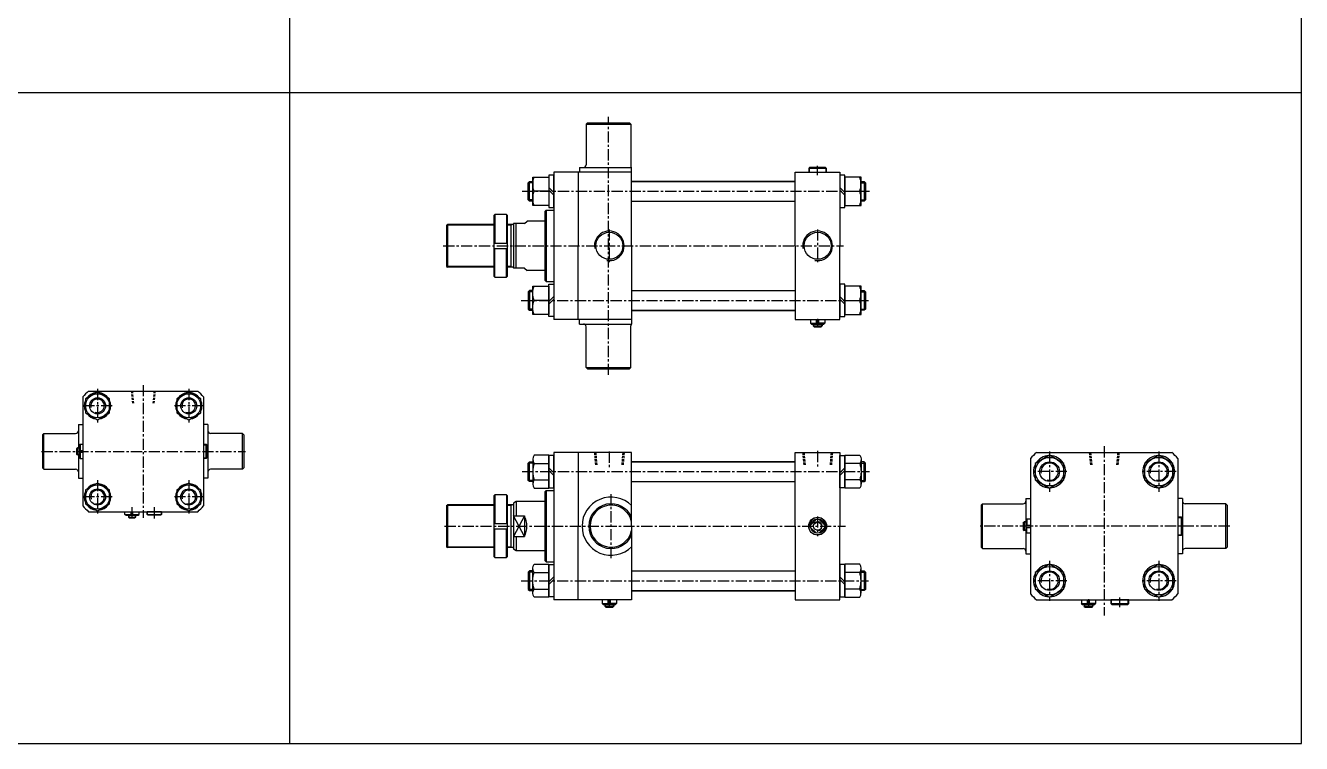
# Model space of a CAD drawing. Extents: x -819 to 29893, y -8942 to 9886.
# Drawn here: x 3413 to 4840, y 1846 to 2649 of the extents above; entities that cross this region are included whole.
import ezdxf

# ---------------------------------------------------------------- set-up
doc = ezdxf.new("R2010")
doc.units = 0
doc.header["$LTSCALE"] = 10
doc.header["$MEASUREMENT"] = 0
for name, pattern in [('CENTER', [2, 1.25, -0.25, 0.25, -0.25]), ('CENTERX2', [4, 2.5, -0.5, 0.5, -0.5]), ('HIDDEN', [0.375, 0.25, -0.125])]:
    doc.linetypes.add(name, pattern=pattern)
doc.layers.get('0').update_dxf_attribs({"linetype": 'CONTINUOUS'})
doc.layers.get('DEFPOINTS').update_dxf_attribs({"linetype": 'CONTINUOUS'})
for name, color, linetype in [('CEN', 1, 'CENTERX2'), ('CENTER', 1, 'CENTER'), ('Line', 7, 'CONTINUOUS'), ('ML', 7, 'CONTINUOUS'), ('THIN', 3, 'CONTINUOUS'), ('중심선', 1, 'CENTER')]:
    doc.layers.add(name, color=color, linetype=linetype)

msp = doc.modelspace()

# ---------------------------------------------------------------- linework, layer by layer
for p, q in [((3708.6, 1845.5), (3708.6, 3452.3)), ((4840.2, 1845.5), (4840.2, 3452.3)), ((0, 2573.9), (4840.2, 2573.9)), ((0, 1845.5), (4840.2, 1845.5))]:
    msp.add_line(p, q)
at = {"layer": 'CEN', "color": 1, "linetype": 'CENTER'}
for p, q in [((3532.1, 2109.9), (3532.1, 2094.9)), ((3557.1, 2109.9), (3557.1, 2095.9)), ((4637, 1998.2), (4637, 2009))]:
    msp.add_line(p, q, dxfattribs=at)
at = {"layer": 'CENTER'}
for p, q in [((3493.6, 2242.3), (3493.6, 2204.4)), ((3595.6, 2242.3), (3595.6, 2204.4)), ((3510, 2223.4), (3477.2, 2223.4)), ((3612, 2223.4), (3579.2, 2223.4)), ((4558.5, 2172.1), (4558.5, 2127.2)), ((4680.5, 2172.1), (4680.5, 2127.2)), ((4577.9, 2149.7), (4539, 2149.7)), ((4699.9, 2149.7), (4661, 2149.7)), ((3493.6, 2140.3), (3493.6, 2102.4)), ((3595.6, 2140.3), (3595.6, 2102.4)), ((3510, 2121.4), (3477.2, 2121.4)), ((3612, 2121.4), (3579.2, 2121.4)), ((4558.5, 2050.1), (4558.5, 2005.2)), ((4680.5, 2050.1), (4680.5, 2005.2)), ((4577.9, 2027.7), (4539, 2027.7)), ((4699.9, 2027.7), (4661, 2027.7))]:
    msp.add_line(p, q, dxfattribs=at)
at = {"layer": 'DEFPOINTS', "color": 0, "linetype": 'ByBlock'}
for p in [(3472.1, 2142.4), (3617.1, 2142.4), (4532, 2057.7), (4707, 2057.7)]:
    msp.add_point(p, dxfattribs=at)
at = {"layer": 'Line', "color": 6, "linetype": 'HIDDEN'}
for p, q in [((3531.4, 2239.9), (3532.6, 2225.9)), ((3532.5, 2239.9), (3533.8, 2225.3)), ((3556.7, 2239.9), (3555.4, 2225.3)), ((3557.8, 2239.9), (3556.6, 2225.9))]:
    msp.add_line(p, q, dxfattribs=at)
at = {"layer": 'ML', "color": 1, "linetype": 'CENTER'}
for p, q in [((4065, 2258), (4065, 2546.8)), ((4299, 2481.6), (4299, 2492)), ((3968.6, 2463.4), (4357.1, 2463.4)), ((4066, 2420.7), (4066, 2384.1)), ((4299, 2420.7), (4299, 2384.1)), ((3880.2, 2402.4), (4327.8, 2402.4)), ((3967.5, 2341.4), (4355.9, 2341.4)), ((4299, 2320.7), (4299, 2311.2)), ((3544.6, 2246.6), (3544.6, 2098.1)), ((3430.9, 2172.4), (3659.1, 2172.4)), ((4066, 2172.2), (4066, 2154.8)), ((4299, 2172.9), (4299, 2154.7)), ((4619.5, 2178.1), (4619.5, 1988.7)), ((3968.6, 2149.7), (4357.1, 2149.7)), ((4068, 2052.9), (4068, 2124.4)), ((4299, 2099.7), (4299, 2077.7)), ((3881.8, 2088.7), (4330.1, 2088.7)), ((4537.8, 2088.7), (4480.7, 2088.7)), ((4760, 2088.7), (4528.7, 2088.7)), ((3967.5, 2027.7), (4355.9, 2027.7)), ((4066, 2007), (4066, 1997.5)), ((4602, 2007), (4602, 1997.5))]:
    msp.add_line(p, q, dxfattribs=at)
at = {"layer": 'ML'}
for p, q in [((4040, 2538.4), (4041.5, 2539.9)), ((4040, 2538.4), (4040, 2492.9)), ((4040, 2538.4), (4090, 2538.4)), ((4088.5, 2539.9), (4090, 2538.4)), ((4090, 2538.4), (4090, 2492.1)), ((4004, 2484.9), (4004, 2319.9)), ((4031, 2484.9), (4004, 2484.9)), ((4031, 2484.9), (4031, 2402.4)), ((4091, 2484.9), (4031, 2484.9)), ((4032.5, 2489.9), (4032.5, 2484.9)), ((4091, 2484.9), (4091, 2489.9)), ((4091, 2402.4), (4091, 2484.9)), ((4274, 2402.4), (4274, 2484.9)), ((4274, 2484.9), (4324, 2484.9)), ((4290, 2489.9), (4289, 2488.9)), ((4309, 2488.9), (4289, 2488.9)), ((4289, 2488.9), (4289, 2484.9)), ((4289, 2484.9), (4309, 2484.9)), ((4308, 2489.9), (4290, 2489.9)), ((4308, 2489.9), (4309, 2488.9)), ((4309, 2484.9), (4309, 2488.9)), ((4324, 2484.9), (4324, 2402.4)), ((3976.7, 2452.4), (3976.7, 2474.4)), ((3980.4, 2477.2), (3980.4, 2449.5)), ((4347.6, 2449.5), (4347.6, 2477.2)), ((4351.2, 2474.4), (4351.2, 2452.4)), ((3998.4, 2463.4), (3981.8, 2463.4)), ((3998.4, 2467.8), (4004, 2462.2)), ((3998.4, 2464.6), (4004, 2459)), ((4329.6, 2462.2), (4324, 2467.8)), ((4329.6, 2459), (4324, 2464.6)), ((4329.6, 2463.4), (4346.1, 2463.4)), ((3994, 2440.9), (3995.5, 2442.4)), ((3994, 2440.9), (3994, 2363.9)), ((3995.5, 2442.4), (3995.5, 2362.4)), ((3884, 2425.4), (3885, 2426.4)), ((3885, 2426.4), (3885, 2378.4)), ((3937, 2436.4), (3938, 2437.4)), ((3937, 2436.4), (3937, 2368.4)), ((3938, 2437.4), (3938, 2405.4)), ((3951, 2437.4), (3938, 2437.4)), ((3951, 2437.4), (3951, 2405.4)), ((3951, 2437.4), (3952, 2436.4)), ((3952, 2368.4), (3952, 2436.4)), ((3956, 2426.4), (3956, 2378.4)), ((3959, 2427.4), (3959, 2377.4)), ((3962, 2377.4), (3962, 2427.4)), ((3971, 2427.4), (3974, 2429.9)), ((3884, 2425.4), (3884, 2379.4)), ((3937, 2405.4), (3952, 2405.4)), ((3937, 2399.4), (3952, 2399.4)), ((3938, 2367.4), (3938, 2399.4)), ((3951, 2367.4), (3951, 2399.4)), ((4031, 2319.9), (4031, 2402.4)), ((4091, 2402.4), (4091, 2319.9)), ((4274, 2402.4), (4274, 2319.9)), ((4324, 2319.9), (4324, 2402.4)), ((3884, 2379.4), (3885, 2378.4)), ((3971, 2377.4), (3974, 2374.9)), ((3937, 2368.4), (3938, 2367.4)), ((3938, 2367.4), (3951, 2367.4)), ((3951, 2367.4), (3952, 2368.4)), ((3980.4, 2327.5), (3980.4, 2355.2)), ((3994, 2363.9), (3995.5, 2362.4)), ((4347.6, 2327.5), (4347.6, 2355.2)), ((3976.7, 2352.4), (3976.7, 2330.4)), ((3998.4, 2341.4), (3981.8, 2341.4)), ((3998.4, 2340.2), (4004, 2345.8)), ((3998.4, 2337), (4004, 2342.6)), ((4329.6, 2340.2), (4324, 2345.8)), ((4329.6, 2337), (4324, 2342.6)), ((4329.6, 2341.4), (4346.1, 2341.4)), ((4351.2, 2352.4), (4351.2, 2330.4)), ((4031, 2319.9), (4004, 2319.9)), ((4091, 2319.9), (4031, 2319.9)), ((4032.5, 2314.9), (4032.5, 2319.9)), ((4090, 2266.4), (4090, 2312.7)), ((4091, 2319.9), (4091, 2314.9)), ((4274, 2319.9), (4324, 2319.9)), ((4291, 2319.9), (4291, 2315.9)), ((4291, 2315.9), (4297.7, 2315.9)), ((4292, 2314.9), (4291, 2315.9)), ((4292, 2314.9), (4306, 2314.9)), ((4294, 2314.9), (4294, 2312.9)), ((4294, 2312.9), (4304, 2312.9)), ((4295, 2311.9), (4294, 2312.9)), ((4297.7, 2314.9), (4297.7, 2319.9)), ((4300.3, 2314.9), (4300.3, 2319.9)), ((4307, 2315.9), (4300.3, 2315.9)), ((4303, 2311.9), (4304, 2312.9)), ((4304, 2314.9), (4304, 2312.9)), ((4306, 2314.9), (4307, 2315.9)), ((4307, 2319.9), (4307, 2315.9)), ((4040, 2266.4), (4040, 2311.9)), ((4295, 2311.9), (4303, 2311.9)), ((4040, 2266.4), (4090, 2266.4)), ((4040, 2266.4), (4041.5, 2264.9)), ((4088.5, 2264.9), (4090, 2266.4)), ((3477.1, 2233.4), (3477.1, 2111.3)), ((3483.6, 2239.9), (3605.6, 2239.9)), ((3612.1, 2233.4), (3612.1, 2111.3)), ((3472.1, 2202.4), (3472.1, 2176.4)), ((3472.1, 2202.4), (3476.6, 2202.4)), ((3617.1, 2202.4), (3612.6, 2202.4)), ((3617.1, 2202.4), (3617.1, 2142.4)), ((3433.6, 2192.4), (3432.1, 2190.9)), ((3432.1, 2190.9), (3432.1, 2153.9)), ((3433.6, 2192.4), (3469.1, 2192.4)), ((3433.6, 2152.4), (3433.6, 2192.4)), ((3655.6, 2192.4), (3620.1, 2192.4)), ((3655.6, 2152.4), (3655.6, 2192.4)), ((3655.6, 2192.4), (3657.1, 2190.9)), ((3657.1, 2190.9), (3657.1, 2153.9)), ((3470.1, 2175.4), (3471.1, 2176.4)), ((3470.1, 2175.4), (3470.1, 2169.4)), ((3470.1, 2169.4), (3471.1, 2168.4)), ((3471.1, 2176.4), (3471.1, 2168.4)), ((3473.1, 2176.4), (3471.1, 2176.4)), ((3473.1, 2179.4), (3474.1, 2180.4)), ((3473.1, 2179.4), (3473.1, 2165.4)), ((3473.1, 2173.2), (3477.1, 2173.2)), ((3473.1, 2171.5), (3477.1, 2171.5)), ((3474.1, 2180.4), (3474.1, 2173.2)), ((3474.1, 2180.4), (3477.1, 2180.4)), ((3474.1, 2171.5), (3474.1, 2164.4)), ((3612.1, 2180.4), (3615.1, 2180.4)), ((3615.1, 2164.4), (3615.1, 2180.4)), ((3615.1, 2180.4), (3616.1, 2179.4)), ((3616.1, 2179.4), (3616.1, 2165.4)), ((4031, 2171.2), (4004, 2171.2)), ((4004, 2171.2), (4004, 2006.2)), ((4091, 2171.2), (4031, 2171.2)), ((4031, 2171.2), (4031, 2088.7)), ((4091, 2088.7), (4091, 2171.2)), ((4274, 2171.2), (4324, 2171.2)), ((4274, 2088.7), (4274, 2171.2)), ((4324, 2171.2), (4324, 2088.7)), ((4543.7, 2171.2), (4695.2, 2171.2)), ((3473.1, 2168.4), (3471.1, 2168.4)), ((3472.1, 2168.4), (3472.1, 2142.4)), ((3473.1, 2165.4), (3474.1, 2164.4)), ((3474.1, 2164.4), (3477.1, 2164.4)), ((3615.1, 2164.4), (3612.1, 2164.4)), ((3616.1, 2165.4), (3615.1, 2164.4)), ((3976.7, 2138.7), (3976.7, 2160.7)), ((3980.4, 2163.5), (3980.4, 2135.8)), ((3981.8, 2158.9), (3998.4, 2158.9)), ((4346.1, 2158.9), (4329.6, 2158.9)), ((4347.6, 2163.5), (4347.6, 2135.8)), ((4351.2, 2138.7), (4351.2, 2160.7)), ((4537, 2164.4), (4537, 2012.9)), ((4702, 2164.4), (4702, 2012.9)), ((3433.6, 2152.4), (3432.1, 2153.9)), ((3433.6, 2152.4), (3469.1, 2152.4)), ((3472.1, 2142.4), (3476.6, 2142.4)), ((3617.1, 2142.4), (3612.6, 2142.4)), ((3655.6, 2152.4), (3620.1, 2152.4)), ((3655.6, 2152.4), (3657.1, 2153.9)), ((3998.4, 2154.1), (4004, 2148.5)), ((3998.4, 2150.9), (4004, 2145.3)), ((4329.6, 2154.1), (4324, 2148.5)), ((4329.6, 2150.9), (4324, 2145.3)), ((3981.8, 2140.4), (3998.4, 2140.4)), ((3994, 2127.2), (3995.5, 2128.7)), ((3994, 2127.2), (3994, 2050.2)), ((3995.5, 2128.7), (3995.5, 2048.7)), ((4346.1, 2140.4), (4329.6, 2140.4)), ((3884, 2111.7), (3885, 2112.7)), ((3885, 2112.7), (3885, 2064.7)), ((3937, 2122.7), (3938, 2123.7)), ((3937, 2122.7), (3937, 2054.7)), ((3938, 2123.7), (3938, 2091.7)), ((3951, 2123.7), (3938, 2123.7)), ((3951, 2123.7), (3951, 2091.7)), ((3951, 2123.7), (3952, 2122.7)), ((3952, 2054.7), (3952, 2122.7)), ((3956, 2112.7), (3956, 2064.7)), ((3962, 2116.2), (3959, 2114.4)), ((3959, 2114.4), (3959, 2062.9)), ((3962, 2116.2), (3962, 2100.2)), ((4483.5, 2113.7), (4482, 2112.2)), ((4483.5, 2063.7), (4483.5, 2113.7)), ((4483.5, 2113.7), (4529, 2113.7)), ((4532, 2119.7), (4536.5, 2119.7)), ((4532, 2119.7), (4532, 2057.7)), ((4707, 2119.7), (4702.5, 2119.7)), ((4707, 2119.7), (4707, 2057.7)), ((4755.5, 2113.7), (4710, 2113.7)), ((4755.5, 2063.7), (4755.5, 2113.7)), ((4755.5, 2113.7), (4757, 2112.2)), ((3483.6, 2104.9), (3605.6, 2104.9)), ((3524.1, 2101.9), (3524.1, 2104.9)), ((3524.1, 2101.9), (3531.3, 2101.9)), ((3525.1, 2100.9), (3524.1, 2101.9)), ((3525.1, 2100.9), (3539.1, 2100.9)), ((3528.1, 2100.9), (3528.1, 2098.9)), ((3528.1, 2098.9), (3536.1, 2098.9)), ((3529.1, 2097.9), (3528.1, 2098.9)), ((3531.3, 2100.9), (3531.3, 2104.9)), ((3532.9, 2100.9), (3532.9, 2104.9)), ((3532.9, 2101.9), (3540.1, 2101.9)), ((3535.1, 2097.9), (3536.1, 2098.9)), ((3536.1, 2100.9), (3536.1, 2098.9)), ((3539.1, 2100.9), (3540.1, 2101.9)), ((3540.1, 2101.9), (3540.1, 2104.9)), ((3565.1, 2104.9), (3549.1, 2104.9)), ((3549.1, 2101.9), (3549.1, 2104.9)), ((3549.1, 2101.9), (3565.1, 2101.9)), ((3550.1, 2100.9), (3549.1, 2101.9)), ((3564.1, 2100.9), (3550.1, 2100.9)), ((3565.1, 2101.9), (3564.1, 2100.9)), ((3565.1, 2104.9), (3565.1, 2101.9)), ((3884, 2111.7), (3884, 2065.7)), ((3959, 2100.2), (3971, 2100.2)), ((3971, 2100.2), (3971, 2077.1)), ((4482, 2112.2), (4482, 2065.2)), ((4702, 2098.7), (4702, 2078.7)), ((4706, 2098.7), (4702, 2098.7)), ((4706, 2078.7), (4706, 2098.7)), ((4707, 2097.7), (4706, 2098.7)), ((4757, 2112.2), (4757, 2065.2)), ((3529.1, 2097.9), (3535.1, 2097.9)), ((3937, 2091.7), (3952, 2091.7)), ((3937, 2085.7), (3952, 2085.7)), ((3938, 2053.7), (3938, 2085.7)), ((3951, 2053.7), (3951, 2085.7)), ((4031, 2006.2), (4031, 2088.7)), ((4091, 2088.7), (4091, 2006.2)), ((4274, 2088.7), (4274, 2006.2)), ((4297.7, 2096.6), (4291.1, 2090)), ((4291.1, 2087.4), (4297.7, 2080.8)), ((4300.3, 2096.6), (4306.9, 2090)), ((4306.9, 2087.4), (4300.3, 2080.8)), ((4324, 2006.2), (4324, 2088.7)), ((4529, 2092.7), (4530, 2093.7)), ((4529, 2092.7), (4529, 2084.7)), ((4529, 2084.7), (4530, 2083.7)), ((4532, 2093.7), (4530, 2093.7)), ((4530, 2093.7), (4530, 2083.7)), ((4532, 2095.7), (4533, 2096.7)), ((4532, 2095.7), (4532, 2081.7)), ((4532, 2090), (4537, 2090)), ((4532, 2087.4), (4537, 2087.4)), ((4537, 2096.7), (4533, 2096.7)), ((4533, 2096.7), (4533, 2090)), ((4533, 2080.7), (4533, 2087.4)), ((4707, 2079.7), (4707, 2097.7)), ((3959, 2077.1), (3971, 2077.1)), ((3962, 2077.1), (3962, 2061.2)), ((4532, 2083.7), (4530, 2083.7)), ((4532, 2081.7), (4533, 2080.7)), ((4537, 2080.7), (4533, 2080.7)), ((4702, 2078.7), (4706, 2078.7)), ((4707, 2079.7), (4706, 2078.7)), ((3884, 2065.7), (3885, 2064.7)), ((3962, 2061.2), (3959, 2062.9)), ((4483.5, 2063.7), (4482, 2065.2)), ((4483.5, 2063.7), (4529, 2063.7)), ((4532, 2057.7), (4536.5, 2057.7)), ((4707, 2057.7), (4702.5, 2057.7)), ((4755.5, 2063.7), (4710, 2063.7)), ((4755.5, 2063.7), (4757, 2065.2)), ((3937, 2054.7), (3938, 2053.7)), ((3938, 2053.7), (3951, 2053.7)), ((3951, 2053.7), (3952, 2054.7)), ((3980.4, 2013.8), (3980.4, 2041.5)), ((3994, 2050.2), (3995.5, 2048.7)), ((4347.6, 2013.8), (4347.6, 2041.5)), ((3976.7, 2038.7), (3976.7, 2016.7)), ((3981.8, 2036.9), (3998.4, 2036.9)), ((3998.4, 2026.5), (4004, 2032.1)), ((3998.4, 2023.3), (4004, 2028.9)), ((4329.6, 2026.5), (4324, 2032.1)), ((4329.6, 2023.3), (4324, 2028.9)), ((4346.1, 2036.9), (4329.6, 2036.9)), ((4351.2, 2038.7), (4351.2, 2016.7)), ((3981.8, 2018.4), (3998.4, 2018.4)), ((4346.1, 2018.4), (4329.6, 2018.4)), ((4031, 2006.2), (4004, 2006.2)), ((4091, 2006.2), (4031, 2006.2)), ((4058, 2006.2), (4058, 2002.2)), ((4059, 2001.2), (4058, 2002.2)), ((4058, 2002.2), (4064.7, 2002.2)), ((4059, 2001.2), (4073, 2001.2)), ((4061, 2001.2), (4061, 1999.2)), ((4061, 1999.2), (4071, 1999.2)), ((4062, 1998.2), (4061, 1999.2)), ((4062, 1998.2), (4070, 1998.2)), ((4064.7, 2001.2), (4064.7, 2006.2)), ((4067.3, 2001.2), (4067.3, 2006.2)), ((4074, 2002.2), (4067.3, 2002.2)), ((4070, 1998.2), (4071, 1999.2)), ((4071, 2001.2), (4071, 1999.2)), ((4073, 2001.2), (4074, 2002.2)), ((4074, 2006.2), (4074, 2002.2)), ((4274, 2006.2), (4324, 2006.2)), ((4543.7, 2006.2), (4695.2, 2006.2)), ((4594, 2006.2), (4594, 2002.2)), ((4595, 2001.2), (4594, 2002.2)), ((4594, 2002.2), (4600.7, 2002.2)), ((4595, 2001.2), (4609, 2001.2)), ((4597, 2001.2), (4597, 1999.2)), ((4597, 1999.2), (4607, 1999.2)), ((4598, 1998.2), (4597, 1999.2)), ((4598, 1998.2), (4606, 1998.2)), ((4600.7, 2001.2), (4600.7, 2006.2)), ((4603.3, 2001.2), (4603.3, 2006.2)), ((4610, 2002.2), (4603.3, 2002.2)), ((4606, 1998.2), (4607, 1999.2)), ((4607, 2001.2), (4607, 1999.2)), ((4609, 2001.2), (4610, 2002.2)), ((4610, 2006.2), (4610, 2002.2)), ((4627, 2006.2), (4627, 2002.2)), ((4647, 2006.2), (4627, 2006.2)), ((4627, 2002.2), (4647, 2002.2)), ((4628, 2001.2), (4627, 2002.2)), ((4628, 2001.2), (4646, 2001.2)), ((4646, 2001.2), (4647, 2002.2)), ((4647, 2002.2), (4647, 2006.2))]:
    msp.add_line(p, q, dxfattribs=at)
at = {"layer": 'ML', "color": 7, "linetype": 'Continuous'}
for p, q in [((4041.5, 2539.9), (4088.5, 2539.9)), ((4032.5, 2489.9), (4091, 2489.9)), ((4091, 2474.9), (4274, 2474.9)), ((4091, 2474.4), (4274, 2474.4)), ((3995.5, 2442.4), (4004, 2442.4)), ((4091, 2452.4), (4274, 2452.4)), ((3995.5, 2362.4), (4004, 2362.4)), ((4091, 2352.4), (4274, 2352.4)), ((4091, 2330.4), (4274, 2330.4)), ((4091, 2329.9), (4274, 2329.9)), ((4032.5, 2314.9), (4091, 2314.9)), ((4041.5, 2264.9), (4088.5, 2264.9)), ((4091, 2161.2), (4274, 2161.2)), ((4091, 2160.7), (4274, 2160.7)), ((3995.5, 2128.7), (4004, 2128.7)), ((4091, 2138.7), (4274, 2138.7)), ((3995.5, 2048.7), (4004, 2048.7)), ((4091, 2038.7), (4274, 2038.7)), ((4091, 2016.7), (4274, 2016.7)), ((4091, 2016.2), (4274, 2016.2))]:
    msp.add_line(p, q, dxfattribs=at)
at = {"layer": 'ML', "color": 2}
for p, q in [((4289.5, 2489.4), (4289.5, 2484.9)), ((4308.5, 2484.9), (4308.5, 2489.4)), ((3956, 2425.6), (3957.3, 2426.4)), ((3956, 2379.1), (3957.3, 2378.4)), ((4294.5, 2314.9), (4294.5, 2312.4)), ((4303.5, 2314.9), (4303.5, 2312.4)), ((3473.1, 2175.9), (3470.6, 2175.9)), ((3612.1, 2179.9), (3615.6, 2179.9)), ((3473.1, 2168.9), (3470.6, 2168.9)), ((3615.6, 2164.9), (3612.1, 2164.9)), ((3956, 2111.9), (3957.3, 2112.7)), ((3528.6, 2100.9), (3528.6, 2098.4)), ((3535.6, 2100.9), (3535.6, 2098.4)), ((3549.6, 2101.4), (3549.6, 2104.9)), ((3564.6, 2104.9), (3564.6, 2101.4)), ((3971, 2077.1), (3959, 2100.2)), ((3971, 2100.2), (3959, 2077.1)), ((4706.5, 2098.2), (4702, 2098.2)), ((4532, 2093.2), (4529.5, 2093.2)), ((4532, 2084.2), (4529.5, 2084.2)), ((4702, 2079.2), (4706.5, 2079.2)), ((3956, 2065.4), (3957.3, 2064.7)), ((4061.5, 2001.2), (4061.5, 1998.7)), ((4070.5, 2001.2), (4070.5, 1998.7)), ((4597.5, 2001.2), (4597.5, 1998.7)), ((4606.5, 2001.2), (4606.5, 1998.7)), ((4627.5, 2006.2), (4627.5, 2001.7)), ((4646.5, 2001.7), (4646.5, 2006.2))]:
    msp.add_line(p, q, dxfattribs=at)
at = {"layer": 'ML', "color": 6, "linetype": 'HIDDEN'}
for p, q in [((4049.3, 2171.2), (4050.6, 2157.2)), ((4050.8, 2171.2), (4052, 2157.2)), ((4081.1, 2171.2), (4079.9, 2157.2)), ((4082.6, 2171.2), (4081.4, 2157.2)), ((4282.3, 2171.2), (4283.6, 2157.2)), ((4283.8, 2171.2), (4285, 2157.2)), ((4314.1, 2171.2), (4312.9, 2157.2)), ((4315.6, 2171.2), (4314.4, 2157.2)), ((4602.8, 2171.2), (4604.1, 2157.2)), ((4604.3, 2171.2), (4605.6, 2157.2)), ((4634.6, 2171.2), (4633.4, 2157.2)), ((4636.1, 2171.2), (4634.9, 2157.2))]:
    msp.add_line(p, q, dxfattribs=at)
at = {"layer": 'ML'}
for points in [[(3980.4, 2452.4), (3976.7, 2452.4), (3975.4, 2453.7), (3975.4, 2473), (3976.7, 2474.4), (3980.4, 2474.4)], [(4004, 2445.3), (4004, 2481.4), (3998.4, 2481.4), (3998.4, 2445.3), (4004, 2445.3)], [(4324, 2481.4), (4324, 2445.3), (4329.6, 2445.3), (4329.6, 2481.4), (4324, 2481.4)], [(4347.6, 2474.4), (4351.2, 2474.4), (4352.6, 2473), (4352.6, 2453.7), (4351.2, 2452.4), (4347.6, 2452.4)], [(4004, 2359.4), (4004, 2323.3), (3998.4, 2323.3), (3998.4, 2359.4), (4004, 2359.4)], [(4324, 2359.4), (4324, 2323.3), (4329.6, 2323.3), (4329.6, 2359.4), (4324, 2359.4)], [(3980.4, 2352.4), (3976.7, 2352.4), (3975.4, 2351), (3975.4, 2331.7), (3976.7, 2330.4), (3980.4, 2330.4)], [(4347.6, 2352.4), (4351.2, 2352.4), (4352.6, 2351), (4352.6, 2331.7), (4351.2, 2330.4), (4347.6, 2330.4)], [(3480.1, 2231.2), (3480.1, 2215.6), (3493.6, 2207.8), (3507.1, 2215.6), (3507.1, 2231.2), (3493.6, 2239), (3480.1, 2231.2)], [(3582.1, 2231.2), (3582.1, 2215.6), (3595.6, 2207.8), (3609.1, 2215.6), (3609.1, 2231.2), (3595.6, 2239), (3582.1, 2231.2)], [(3980.4, 2138.7), (3976.7, 2138.7), (3975.4, 2140), (3975.4, 2159.3), (3976.7, 2160.7), (3980.4, 2160.7)], [(4004, 2131.6), (4004, 2167.7), (3998.4, 2167.7), (3998.4, 2131.6), (4004, 2131.6)], [(4324, 2131.6), (4324, 2167.7), (4329.6, 2167.7), (4329.6, 2131.6), (4324, 2131.6)], [(4347.6, 2138.7), (4351.2, 2138.7), (4352.6, 2140), (4352.6, 2159.3), (4351.2, 2160.7), (4347.6, 2160.7)], [(4542.5, 2158.9), (4542.5, 2140.4), (4558.5, 2131.2), (4574.5, 2140.4), (4574.5, 2158.9), (4558.5, 2168.2), (4542.5, 2158.9)], [(4664.5, 2158.9), (4664.5, 2140.4), (4680.5, 2131.2), (4696.5, 2140.4), (4696.5, 2158.9), (4680.5, 2168.2), (4664.5, 2158.9)], [(3480.1, 2129.2), (3480.1, 2113.6), (3493.6, 2105.8), (3507.1, 2113.6), (3507.1, 2129.2), (3493.6, 2137), (3480.1, 2129.2)], [(3582.1, 2129.2), (3582.1, 2113.6), (3595.6, 2105.8), (3609.1, 2113.6), (3609.1, 2129.2), (3595.6, 2137), (3582.1, 2129.2)], [(4004, 2045.7), (4004, 2009.6), (3998.4, 2009.6), (3998.4, 2045.7), (4004, 2045.7)], [(4324, 2045.7), (4324, 2009.6), (4329.6, 2009.6), (4329.6, 2045.7), (4324, 2045.7)], [(4542.5, 2036.9), (4542.5, 2018.4), (4558.5, 2009.2), (4574.5, 2018.4), (4574.5, 2036.9), (4558.5, 2046.2), (4542.5, 2036.9)], [(4664.5, 2036.9), (4664.5, 2018.4), (4680.5, 2009.2), (4696.5, 2018.4), (4696.5, 2036.9), (4680.5, 2046.2), (4664.5, 2036.9)], [(3980.4, 2038.7), (3976.7, 2038.7), (3975.4, 2037.3), (3975.4, 2018), (3976.7, 2016.7), (3980.4, 2016.7)], [(4347.6, 2038.7), (4351.2, 2038.7), (4352.6, 2037.3), (4352.6, 2018), (4351.2, 2016.7), (4347.6, 2016.7)]]:
    msp.add_lwpolyline(points, dxfattribs=at)
for points in [[(3998.4, 2447.4), (3980.4, 2447.4), (3980.4, 2479.4), (3998.4, 2479.4)], [(4329.6, 2447.4), (4347.6, 2447.4), (4347.6, 2479.4), (4329.6, 2479.4)], [(3998.4, 2325.4), (3980.4, 2325.4), (3980.4, 2357.4), (3998.4, 2357.4)], [(4329.6, 2325.4), (4347.6, 2325.4), (4347.6, 2357.4), (4329.6, 2357.4)]]:
    msp.add_lwpolyline(points, close=True, dxfattribs=at)
for points in [[(3981.8, 2447.4, -0.178633), (3981.8, 2463.4, -0.178633), (3981.8, 2479.4)], [(4346.1, 2447.4, 0.178633), (4346.1, 2463.4, 0.178633), (4346.1, 2479.4)], [(3981.8, 2325.4, -0.178633), (3981.8, 2341.4, -0.178633), (3981.8, 2357.4)], [(4346.1, 2325.4, 0.178633), (4346.1, 2341.4, 0.178633), (4346.1, 2357.4)], [(3998.4, 2168.2), (3981.8, 2168.2, 0.309401), (3981.8, 2158.9, 0.154701), (3981.8, 2140.4, 0.309401), (3981.8, 2131.2), (3998.4, 2131.2), (3998.4, 2168.2)], [(4329.6, 2168.2), (4346.1, 2168.2, -0.309401), (4346.1, 2158.9, -0.154701), (4346.1, 2140.4, -0.309401), (4346.1, 2131.2), (4329.6, 2131.2), (4329.6, 2168.2)], [(3998.4, 2009.2), (3981.8, 2009.2, -0.309401), (3981.8, 2018.4, -0.154701), (3981.8, 2036.9, -0.309401), (3981.8, 2046.2), (3998.4, 2046.2), (3998.4, 2009.2)], [(4329.6, 2009.2), (4346.1, 2009.2, 0.309401), (4346.1, 2018.4, 0.154701), (4346.1, 2036.9, 0.309401), (4346.1, 2046.2), (4329.6, 2046.2), (4329.6, 2009.2)]]:
    msp.add_lwpolyline(points, format="xyb", dxfattribs=at)
for centre, radius in [((4066, 2402.4), 15.1), ((4299, 2402.4), 15.1), ((3493.6, 2223.4), 13.5), ((3493.6, 2223.4), 9), ((3595.6, 2223.4), 13.5), ((3595.6, 2223.4), 9), ((4558.5, 2149.7), 16), ((4558.5, 2149.7), 11), ((4680.5, 2149.7), 16), ((4680.5, 2149.7), 11), ((3493.6, 2121.4), 13.5), ((3493.6, 2121.4), 9), ((3595.6, 2121.4), 13.5), ((3595.6, 2121.4), 9), ((4299, 2088.7), 10), ((4299, 2088.7), 8), ((4299, 2088.7), 4.5), ((4558.5, 2027.7), 16), ((4680.5, 2027.7), 16), ((4558.5, 2027.7), 11), ((4680.5, 2027.7), 11)]:
    msp.add_circle(centre, radius, dxfattribs=at)
for centre, radius, start, end in [((4037, 2492.9), 3, 270, 0), ((4093, 2492.1), 3, 180, 228.1897), ((4037, 2311.9), 3, 0, 90), ((4093, 2312.7), 3, 131.8103, 180), ((3544.6, 2172.4), 91, 132.1186, 137.8814), ((3493.6, 2223.4), 14.8, 155.8059, 204.1941), ((3493.6, 2223.4), 14.8, 95.8059, 144.1941), ((3493.6, 2223.4), 14.8, 35.8059, 84.1941), ((3493.6, 2223.4), 14.8, 335.8059, 24.1941), ((3595.6, 2223.4), 14.8, 155.8059, 204.1941), ((3595.6, 2223.4), 14.8, 95.8059, 144.1941), ((3595.6, 2223.4), 14.8, 35.8059, 84.1941), ((3544.6, 2172.4), 91, 42.1186, 47.8814), ((3595.6, 2223.4), 14.8, 335.8059, 24.1941), ((3493.6, 2223.4), 14.8, 215.8059, 264.1941), ((3493.6, 2223.4), 14.8, 275.8059, 324.1941), ((3595.6, 2223.4), 14.8, 215.8059, 264.1941), ((3595.6, 2223.4), 14.8, 275.8059, 324.1941), ((3476.6, 2202.9), 0.5, 270, 0), ((3612.6, 2202.9), 0.5, 180, 270), ((3469.1, 2195.4), 3, 270, 0), ((3620.1, 2195.4), 3, 180, 270), ((4619.5, 2088.7), 112, 132.5568, 137.4432), ((4619.5, 2088.7), 112, 42.5568, 47.4432), ((4558.5, 2149.7), 18, 152.4276, 207.5724), ((4558.5, 2149.7), 18, 92.4276, 147.5724), ((4558.5, 2149.7), 18, 32.4276, 87.5724), ((4558.5, 2149.7), 18, 332.4276, 27.5724), ((4680.5, 2149.7), 18, 152.4276, 207.5724), ((4680.5, 2149.7), 18, 92.4276, 147.5724), ((4680.5, 2149.7), 18, 32.4276, 87.5724), ((4680.5, 2149.7), 18, 332.4276, 27.5724), ((3469.1, 2149.4), 3, 0, 90), ((3476.6, 2141.9), 0.5, 0, 90), ((3612.6, 2141.9), 0.5, 90, 180), ((3620.1, 2149.4), 3, 90, 180), ((3493.6, 2121.4), 14.8, 155.8059, 204.1941), ((3493.6, 2121.4), 14.8, 95.8059, 144.1941), ((3493.6, 2121.4), 14.8, 35.8059, 84.1941), ((3493.6, 2121.4), 14.8, 335.8059, 24.1941), ((3595.6, 2121.4), 14.8, 155.8059, 204.1941), ((3595.6, 2121.4), 14.8, 95.8059, 144.1941), ((3595.6, 2121.4), 14.8, 35.8059, 84.1941), ((3595.6, 2121.4), 14.8, 335.8059, 24.1941), ((4558.5, 2149.7), 18, 212.4276, 267.5724), ((4558.5, 2149.7), 18, 272.4276, 327.5724), ((4680.5, 2149.7), 18, 212.4276, 267.5724), ((4680.5, 2149.7), 18, 272.4276, 327.5724), ((3493.6, 2121.4), 14.8, 215.8059, 264.1941), ((3493.6, 2121.4), 14.8, 275.8059, 324.1941), ((3595.6, 2121.4), 14.8, 215.8059, 264.1941), ((3595.6, 2121.4), 14.8, 275.8059, 324.1941), ((4068, 2088.7), 32.5, 44.9525, 315.0475), ((4068, 2088.7), 25, 23.0739, 336.9261), ((4529, 2116.7), 3, 270, 0), ((4536.5, 2120.2), 0.5, 270, 0), ((4702.5, 2120.2), 0.5, 180, 270), ((4710, 2116.7), 3, 180, 270), ((3544.6, 2172.4), 91, 222.1186, 227.8814), ((3544.6, 2172.4), 91, 312.1186, 317.8814), ((3950.2, 2088.7), 23.7, 330.8896, 29.1104), ((4068, 2088.7), 23.5, 11.8403, 348.1597), ((4529, 2060.7), 3, 0, 90), ((4536.5, 2057.2), 0.5, 0, 90), ((4702.5, 2057.2), 0.5, 90, 180), ((4710, 2060.7), 3, 90, 180), ((4558.5, 2027.7), 18, 92.4276, 147.5724), ((4558.5, 2027.7), 18, 32.4276, 87.5724), ((4680.5, 2027.7), 18, 92.4276, 147.5724), ((4680.5, 2027.7), 18, 32.4276, 87.5724), ((4558.5, 2027.7), 18, 152.4276, 207.5724), ((4558.5, 2027.7), 18, 332.4276, 27.5724), ((4680.5, 2027.7), 18, 152.4276, 207.5724), ((4680.5, 2027.7), 18, 332.4276, 27.5724), ((4619.5, 2088.7), 112, 222.5568, 227.4432), ((4558.5, 2027.7), 18, 212.4276, 267.5724), ((4558.5, 2027.7), 18, 272.4276, 327.5724), ((4680.5, 2027.7), 18, 212.4276, 267.5724), ((4680.5, 2027.7), 18, 272.4276, 327.5724), ((4619.5, 2088.7), 112, 312.5568, 317.4432)]:
    msp.add_arc(centre, radius, start, end, dxfattribs=at)
at = {"layer": 'ML', "color": 2}
for centre, radius, start, end in [((4066, 2402.4), 16.6, 259.7841, 189.9064), ((4299, 2402.4), 16.6, 259.7841, 189.9064), ((3493.6, 2223.4), 7.65, 249.1019, 195.5471), ((3595.6, 2223.4), 7.65, 246.2459, 196.5671), ((4558.5, 2149.7), 9.65, 254.5871, 191.1), ((4680.5, 2149.7), 9.65, 254.5871, 191.1), ((3493.6, 2121.4), 7.65, 251.7275, 197.5028), ((3595.6, 2121.4), 7.65, 249.7964, 194.4891), ((4299, 2088.7), 9.5, 261.4114, 188.1478), ((4299, 2088.7), 5, 257.904, 186.2569), ((4558.5, 2027.7), 9.65, 254.5871, 191.1), ((4680.5, 2027.7), 9.65, 254.5871, 191.1)]:
    msp.add_arc(centre, radius, start, end, dxfattribs=at)
at = {"layer": 'THIN', "color": 2}
for p, q in [((3980.4, 2473), (3975.4, 2473)), ((4347.6, 2473), (4352.6, 2473)), ((3980.4, 2453.7), (3975.4, 2453.7)), ((4347.6, 2453.7), (4352.6, 2453.7)), ((3980.4, 2351), (3975.4, 2351)), ((4347.6, 2351), (4352.6, 2351)), ((3980.4, 2331.7), (3975.4, 2331.7)), ((4347.6, 2331.7), (4352.6, 2331.7)), ((3980.4, 2159.3), (3975.4, 2159.3)), ((4347.6, 2159.3), (4352.6, 2159.3)), ((3980.4, 2140), (3975.4, 2140)), ((4347.6, 2140), (4352.6, 2140)), ((3980.4, 2037.3), (3975.4, 2037.3)), ((4347.6, 2037.3), (4352.6, 2037.3)), ((3980.4, 2018), (3975.4, 2018)), ((4347.6, 2018), (4352.6, 2018))]:
    msp.add_line(p, q, dxfattribs=at)
at = {"layer": '중심선', "color": 7, "linetype": 'Continuous'}
for p, q in [((3937, 2426.4), (3885, 2426.4)), ((3959, 2426.4), (3952, 2426.4)), ((3971, 2427.4), (3959, 2427.4)), ((3994, 2429.9), (3974, 2429.9)), ((3937, 2378.4), (3885, 2378.4)), ((3959, 2378.4), (3952, 2378.4)), ((3971, 2377.4), (3959, 2377.4)), ((3994, 2374.9), (3974, 2374.9)), ((3937, 2112.7), (3885, 2112.7)), ((3959, 2112.7), (3952, 2112.7)), ((3994, 2116.2), (3962, 2116.2)), ((3937, 2064.7), (3885, 2064.7)), ((3959, 2064.7), (3952, 2064.7)), ((3994, 2061.2), (3962, 2061.2))]:
    msp.add_line(p, q, dxfattribs=at)
at = {"layer": '중심선', "color": 2, "linetype": 'Continuous'}
for p, q in [((3937, 2425.6), (3884.2, 2425.6)), ((3956, 2425.6), (3952, 2425.6)), ((3937, 2379.1), (3884.2, 2379.1)), ((3956, 2379.1), (3952, 2379.1)), ((3937, 2111.9), (3884.2, 2111.9)), ((3956, 2111.9), (3952, 2111.9)), ((3937, 2065.4), (3884.2, 2065.4)), ((3956, 2065.4), (3952, 2065.4))]:
    msp.add_line(p, q, dxfattribs=at)

doc.saveas('drawing.dxf')
